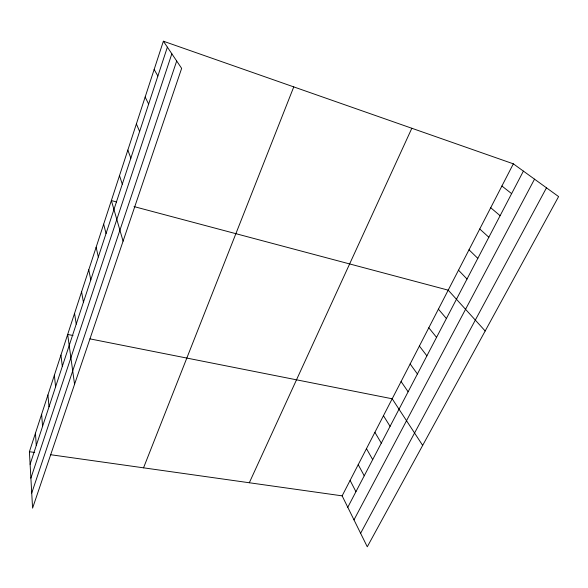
<?xml version="1.0" encoding="UTF-8"?>
<svg xmlns="http://www.w3.org/2000/svg" width="588" height="588" viewBox="0 0 588 588"><rect width="100%" height="100%" fill="white"/><g stroke="black" fill="none" stroke-linecap="round" stroke-linejoin="round"><path stroke-width="0.88" d="M163.376 41.211L181.641 68.362L32.583 508.142L29.4 451.716L163.376 41.211L513.346 163.832L558.6 196.59L367.279 546.789L342.135 495.853L513.346 163.832M30.106 464.27L167.374 47.158M30.892 478.147L171.843 53.795M31.73 493.053L176.687 60.998M143.538 467.827L293.765 86.892M249.312 482.755L411.835 128.265M347.78 507.29L523.401 171.108M353.983 519.865L534.521 179.156M360.613 533.287L546.48 187.815M29.4 451.716L34.692 452.466M50.575 454.708L342.135 495.853M73.015 335.513L67.671 334.454L74.566 384.287M89.935 338.864L392.189 398.782L422.669 445.41M116.593 201.956L111.367 200.559L123.076 241.154M134.02 206.586L448.203 290.156L485.181 330.978M501.902 186.014L511.626 193.636M490.708 207.733L500.116 215.678M479.742 228.989L488.849 237.251M469.011 249.804L477.816 258.36M458.5 270.186L467.019 279.021M438.405 309.148L446.402 318.505M428.806 327.773L436.546 337.365M419.384 346.038L426.888 355.858M410.145 363.95L417.414 373.99M401.082 381.531L408.123 391.77M383.457 415.709L390.072 426.337M374.887 432.327L381.296 443.131M154.144 69.487L157.878 76.006M366.478 448.644L372.682 459.618M358.217 464.66L364.229 475.795M350.103 480.396L355.931 491.686M145.148 97.042L148.632 104.105M136.387 123.906L139.628 131.477M127.839 150.094L130.852 158.15M119.504 175.643L122.289 184.154M103.657 224.182L106.046 233.524M96.131 247.254L98.328 256.971M88.773 269.796L90.795 279.873M81.578 291.832L83.43 302.247M74.551 313.382L76.234 324.113M60.946 355.064L62.321 366.39M54.361 375.225L55.595 386.823M47.922 394.967L49.017 406.822M41.616 414.283L42.579 426.381M35.442 433.194L36.28 445.528"/></g></svg>
